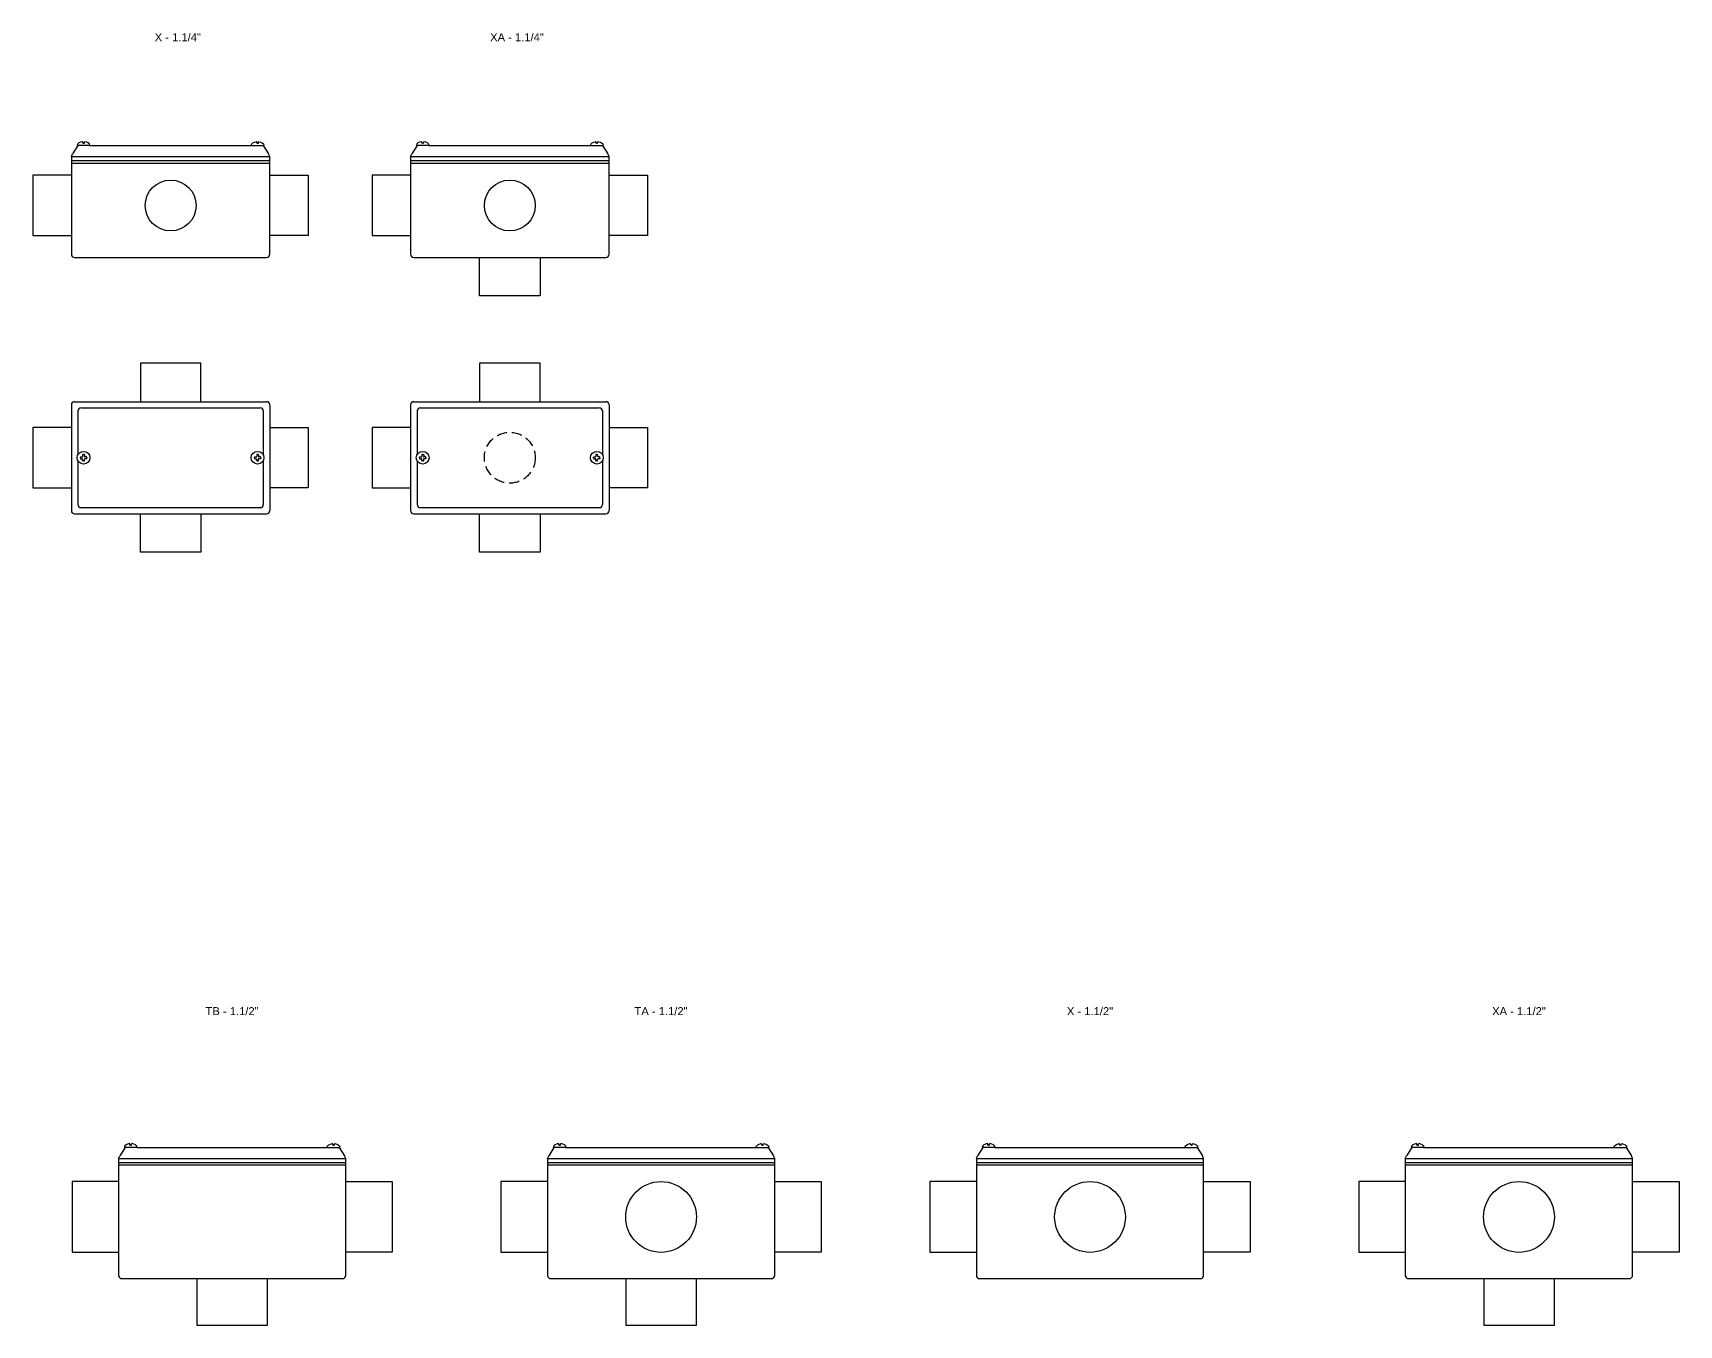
# Model space of a CAD drawing. Header units: millimetres. Extents: x -1637 to 3313, y 823 to 4086.
# Drawn here: x 2268 to 3296, y 1546 to 2353 of the extents above; entities that cross this region are included whole.
import ezdxf
from ezdxf.enums import TextEntityAlignment as Align

# ---------------------------------------------------------------- set-up
doc = ezdxf.new("R2010")
doc.units = ezdxf.units.MM
doc.linetypes.add('HIDDEN', pattern=[9.525, 6.35, -3.175])
doc.layers.add('CONDULETE', color=8, linetype='Continuous')
doc.layers.add('FURO VASADO', color=251, linetype='HIDDEN')
doc.styles.get("Standard").update_dxf_attribs({"font": 'arial.ttf'})

msp = doc.modelspace()

# ---------------------------------------------------------------- linework, layer by layer
at = {"layer": 'CONDULETE'}
for p, q in [((2298.9, 2284.3), (2298.8, 2284.9)), ((2299.4, 2284.1), (2299.1, 2284.1)), ((2299.4, 2284.1), (2299.7, 2284.1)), ((2299.9, 2284.3), (2300, 2284.9)), ((2407.6, 2284.3), (2407.6, 2284.9)), ((2408.1, 2284.1), (2407.8, 2284.1)), ((2408.1, 2284.1), (2408.5, 2284.1)), ((2408.7, 2284.3), (2408.7, 2284.9)), ((2510.8, 2284.3), (2510.7, 2284.9)), ((2511.3, 2284.1), (2511, 2284.1)), ((2511.3, 2284.1), (2511.6, 2284.1)), ((2511.8, 2284.3), (2511.9, 2284.9)), ((2619.5, 2284.3), (2619.5, 2284.9)), ((2620.1, 2284.1), (2619.7, 2284.1)), ((2620.1, 2284.1), (2620.4, 2284.1)), ((2620.6, 2284.3), (2620.6, 2284.9)), ((2291.8, 2275.8), (2292.5, 2277.5)), ((2291.8, 2275.8), (2291.8, 2214.7)), ((2291.8, 2275.8), (2415.8, 2275.8)), ((2291.8, 2273.3), (2415.8, 2273.3)), ((2295.9, 2282.7), (2292.5, 2277.5)), ((2303.2, 2282.7), (2295.6, 2282.7)), ((2303.2, 2282.7), (2404.4, 2282.7)), ((2404.4, 2282.7), (2411.9, 2282.7)), ((2411.7, 2282.7), (2415, 2277.5)), ((2415.8, 2275.8), (2415, 2277.5)), ((2415.8, 2214.7), (2415.8, 2275.8)), ((2503.7, 2275.8), (2504.4, 2277.5)), ((2503.7, 2275.8), (2503.7, 2214.7)), ((2503.7, 2275.8), (2627.7, 2275.8)), ((2503.7, 2273.3), (2627.7, 2273.3)), ((2507.8, 2282.7), (2504.4, 2277.5)), ((2515.1, 2282.7), (2507.5, 2282.7)), ((2515.1, 2282.7), (2616.3, 2282.7)), ((2616.3, 2282.7), (2623.8, 2282.7)), ((2623.6, 2282.7), (2627, 2277.5)), ((2627.7, 2275.8), (2627, 2277.5)), ((2627.7, 2214.7), (2627.7, 2275.8)), ((2291.8, 2264.1), (2267.8, 2264.1)), ((2267.8, 2264.1), (2267.8, 2226.4)), ((2291.8, 2271.7), (2415.8, 2271.7)), ((2415.8, 2264.1), (2439.8, 2264.1)), ((2439.8, 2264.1), (2439.8, 2226.4)), ((2503.7, 2264.1), (2479.7, 2264.1)), ((2479.7, 2264.1), (2479.7, 2226.4)), ((2503.7, 2271.7), (2627.7, 2271.7)), ((2627.7, 2264.1), (2651.7, 2264.1)), ((2651.7, 2264.1), (2651.7, 2226.4)), ((2267.8, 2226.4), (2291.8, 2226.4)), ((2439.8, 2226.4), (2415.8, 2226.4)), ((2479.7, 2226.4), (2503.7, 2226.4)), ((2651.7, 2226.4), (2627.7, 2226.4)), ((2293.8, 2212.7), (2413.8, 2212.7)), ((2505.7, 2212.7), (2625.7, 2212.7)), ((2546.8, 2188.7), (2546.8, 2212.7)), ((2584.6, 2212.7), (2584.6, 2188.7)), ((2584.6, 2188.7), (2546.8, 2188.7)), ((2372.6, 2146.6), (2334.9, 2146.6)), ((2334.9, 2146.6), (2334.9, 2122.6)), ((2372.6, 2122.6), (2372.6, 2146.6)), ((2584.6, 2146.6), (2546.8, 2146.6)), ((2546.8, 2146.6), (2546.8, 2122.6)), ((2584.6, 2122.6), (2584.6, 2146.6)), ((2291.8, 2120.6), (2291.8, 2054.6)), ((2293.8, 2122.6), (2413.8, 2122.6)), ((2297.9, 2118.8), (2409.7, 2118.8)), ((2415.8, 2120.6), (2415.8, 2054.6)), ((2503.7, 2120.6), (2503.7, 2054.6)), ((2505.7, 2122.6), (2625.7, 2122.6)), ((2509.8, 2118.8), (2621.6, 2118.8)), ((2627.7, 2120.6), (2627.7, 2054.6)), ((2295.9, 2116.8), (2295.9, 2089.4)), ((2411.7, 2116.8), (2411.7, 2089.4)), ((2507.8, 2116.8), (2507.8, 2089.4)), ((2623.6, 2116.8), (2623.6, 2089.4)), ((2291.8, 2106.4), (2267.8, 2106.4)), ((2267.8, 2106.4), (2267.8, 2068.7)), ((2415.8, 2106.4), (2439.8, 2106.4)), ((2439.8, 2106.4), (2439.8, 2068.7)), ((2503.7, 2106.4), (2479.7, 2106.4)), ((2479.7, 2106.4), (2479.7, 2068.7)), ((2627.7, 2106.4), (2651.7, 2106.4)), ((2651.7, 2106.4), (2651.7, 2068.7)), ((2297.4, 2087.6), (2297.4, 2087.9)), ((2297.6, 2088.1), (2298.7, 2088.1)), ((2298.8, 2089.4), (2298.8, 2088.3)), ((2299.4, 2089.6), (2299, 2089.6)), ((2299.4, 2089.6), (2299.8, 2089.6)), ((2300, 2089.4), (2300, 2088.3)), ((2301.2, 2088.1), (2300.1, 2088.1)), ((2301.4, 2087.6), (2301.4, 2087.9)), ((2406.2, 2087.6), (2406.2, 2087.9)), ((2406.4, 2088.1), (2407.4, 2088.1)), ((2407.6, 2089.4), (2407.6, 2088.3)), ((2408.1, 2089.6), (2407.8, 2089.6)), ((2408.1, 2089.6), (2408.5, 2089.6)), ((2408.7, 2089.4), (2408.7, 2088.3)), ((2409.9, 2088.1), (2408.9, 2088.1)), ((2410.1, 2087.6), (2410.1, 2087.9)), ((2509.3, 2087.6), (2509.3, 2087.9)), ((2509.5, 2088.1), (2510.6, 2088.1)), ((2510.7, 2089.4), (2510.7, 2088.3)), ((2511.3, 2089.6), (2510.9, 2089.6)), ((2511.3, 2089.6), (2511.7, 2089.6)), ((2511.9, 2089.4), (2511.9, 2088.3)), ((2513.1, 2088.1), (2512, 2088.1)), ((2513.3, 2087.6), (2513.3, 2087.9)), ((2618.1, 2087.6), (2618.1, 2087.9)), ((2618.3, 2088.1), (2619.3, 2088.1)), ((2619.5, 2089.4), (2619.5, 2088.3)), ((2620.1, 2089.6), (2619.7, 2089.6)), ((2620.1, 2089.6), (2620.4, 2089.6)), ((2620.6, 2089.4), (2620.6, 2088.3)), ((2621.8, 2088.1), (2620.8, 2088.1)), ((2622, 2087.6), (2622, 2087.9)), ((2295.9, 2085.7), (2295.9, 2058.4)), ((2295.9, 2085.7), (2295.9, 2058.4)), ((2297.4, 2087.6), (2297.4, 2087.2)), ((2297.6, 2087), (2298.7, 2087)), ((2298.8, 2085.8), (2298.8, 2086.8)), ((2299.4, 2085.6), (2299, 2085.6)), ((2299.4, 2085.6), (2299.8, 2085.6)), ((2300, 2085.8), (2300, 2086.8)), ((2301.2, 2087), (2300.1, 2087)), ((2301.4, 2087.6), (2301.4, 2087.2)), ((2406.2, 2087.6), (2406.2, 2087.2)), ((2406.4, 2087), (2407.4, 2087)), ((2407.6, 2085.8), (2407.6, 2086.8)), ((2408.1, 2085.6), (2407.8, 2085.6)), ((2408.1, 2085.6), (2408.5, 2085.6)), ((2408.7, 2085.8), (2408.7, 2086.8)), ((2409.9, 2087), (2408.9, 2087)), ((2410.1, 2087.6), (2410.1, 2087.2)), ((2411.7, 2085.7), (2411.7, 2058.4)), ((2411.7, 2085.7), (2411.7, 2058.4)), ((2507.8, 2085.7), (2507.8, 2058.4)), ((2507.8, 2085.7), (2507.8, 2058.4)), ((2509.3, 2087.6), (2509.3, 2087.2)), ((2509.5, 2087), (2510.6, 2087)), ((2510.7, 2085.8), (2510.7, 2086.8)), ((2511.3, 2085.6), (2510.9, 2085.6)), ((2511.3, 2085.6), (2511.7, 2085.6)), ((2511.9, 2085.8), (2511.9, 2086.8)), ((2513.1, 2087), (2512, 2087)), ((2513.3, 2087.6), (2513.3, 2087.2)), ((2618.1, 2087.6), (2618.1, 2087.2)), ((2618.3, 2087), (2619.3, 2087)), ((2619.5, 2085.8), (2619.5, 2086.8)), ((2620.1, 2085.6), (2619.7, 2085.6)), ((2620.1, 2085.6), (2620.4, 2085.6)), ((2620.6, 2085.8), (2620.6, 2086.8)), ((2621.8, 2087), (2620.8, 2087)), ((2622, 2087.6), (2622, 2087.2)), ((2623.6, 2085.7), (2623.6, 2058.4)), ((2623.6, 2085.7), (2623.6, 2058.4)), ((2267.8, 2068.7), (2291.8, 2068.7)), ((2439.8, 2068.7), (2415.8, 2068.7)), ((2479.7, 2068.7), (2503.7, 2068.7)), ((2651.7, 2068.7), (2627.7, 2068.7)), ((2293.8, 2052.6), (2413.8, 2052.6)), ((2297.9, 2056.4), (2409.7, 2056.4)), ((2334.9, 2028.6), (2334.9, 2052.6)), ((2372.6, 2052.6), (2372.6, 2028.6)), ((2505.7, 2052.6), (2625.7, 2052.6)), ((2509.8, 2056.4), (2621.6, 2056.4)), ((2546.8, 2028.6), (2546.8, 2052.6)), ((2584.6, 2052.6), (2584.6, 2028.6)), ((2372.6, 2028.6), (2334.9, 2028.6)), ((2584.6, 2028.6), (2546.8, 2028.6)), ((2325.3, 1656.7), (2322, 1651.4)), ((2332.6, 1656.7), (2325.1, 1656.7)), ((2328.3, 1658.3), (2328.3, 1658.8)), ((2328.9, 1658.1), (2328.5, 1658.1)), ((2328.9, 1658.1), (2329.2, 1658.1)), ((2329.4, 1658.3), (2329.4, 1658.8)), ((2332.6, 1656.7), (2451.8, 1656.7)), ((2451.8, 1656.7), (2459.4, 1656.7)), ((2455.1, 1658.3), (2455, 1658.8)), ((2455.6, 1658.1), (2455.3, 1658.1)), ((2455.6, 1658.1), (2455.9, 1658.1)), ((2456.1, 1658.3), (2456.2, 1658.8)), ((2459.1, 1656.7), (2462.5, 1651.4)), ((2593.3, 1656.7), (2590, 1651.4)), ((2600.6, 1656.7), (2593.1, 1656.7)), ((2596.3, 1658.3), (2596.3, 1658.8)), ((2596.9, 1658.1), (2596.5, 1658.1)), ((2596.9, 1658.1), (2597.2, 1658.1)), ((2597.4, 1658.3), (2597.4, 1658.8)), ((2600.6, 1656.7), (2719.8, 1656.7)), ((2719.8, 1656.7), (2727.4, 1656.7)), ((2723.1, 1658.3), (2723, 1658.8)), ((2723.6, 1658.1), (2723.3, 1658.1)), ((2723.6, 1658.1), (2723.9, 1658.1)), ((2724.1, 1658.3), (2724.2, 1658.8)), ((2727.1, 1656.7), (2730.5, 1651.4)), ((2861.3, 1656.7), (2858, 1651.4)), ((2868.6, 1656.7), (2861.1, 1656.7)), ((2864.3, 1658.3), (2864.3, 1658.8)), ((2864.9, 1658.1), (2864.5, 1658.1)), ((2864.9, 1658.1), (2865.2, 1658.1)), ((2865.4, 1658.3), (2865.4, 1658.8)), ((2868.6, 1656.7), (2987.8, 1656.7)), ((2987.8, 1656.7), (2995.4, 1656.7)), ((2991.1, 1658.3), (2991, 1658.8)), ((2991.6, 1658.1), (2991.3, 1658.1)), ((2991.6, 1658.1), (2991.9, 1658.1)), ((2992.1, 1658.3), (2992.2, 1658.8)), ((2995.1, 1656.7), (2998.5, 1651.4)), ((3129.3, 1656.7), (3126, 1651.4)), ((3136.6, 1656.7), (3129.1, 1656.7)), ((3132.3, 1658.3), (3132.3, 1658.8)), ((3132.9, 1658.1), (3132.5, 1658.1)), ((3132.9, 1658.1), (3133.2, 1658.1)), ((3133.4, 1658.3), (3133.4, 1658.8)), ((3136.6, 1656.7), (3255.8, 1656.7)), ((3255.8, 1656.7), (3263.4, 1656.7)), ((3259.1, 1658.3), (3259, 1658.8)), ((3259.6, 1658.1), (3259.3, 1658.1)), ((3259.6, 1658.1), (3259.9, 1658.1)), ((3260.1, 1658.3), (3260.2, 1658.8)), ((3263.1, 1656.7), (3266.5, 1651.4)), ((2321.2, 1649.8), (2322, 1651.4)), ((2321.2, 1649.8), (2321.2, 1576.7)), ((2321.2, 1649.8), (2463.2, 1649.8)), ((2321.2, 1647.3), (2463.2, 1647.3)), ((2321.2, 1645.7), (2463.2, 1645.7)), ((2463.2, 1649.8), (2462.5, 1651.4)), ((2463.2, 1576.7), (2463.2, 1649.8)), ((2589.2, 1649.8), (2590, 1651.4)), ((2589.2, 1649.8), (2589.2, 1576.7)), ((2589.2, 1649.8), (2731.2, 1649.8)), ((2589.2, 1647.3), (2731.2, 1647.3)), ((2589.2, 1645.7), (2731.2, 1645.7)), ((2731.2, 1649.8), (2730.5, 1651.4)), ((2731.2, 1576.7), (2731.2, 1649.8)), ((2857.2, 1649.8), (2858, 1651.4)), ((2857.2, 1649.8), (2857.2, 1576.7)), ((2857.2, 1649.8), (2999.2, 1649.8)), ((2857.2, 1647.3), (2999.2, 1647.3)), ((2857.2, 1645.7), (2999.2, 1645.7)), ((2999.2, 1649.8), (2998.5, 1651.4)), ((2999.2, 1576.7), (2999.2, 1649.8)), ((3125.2, 1649.8), (3126, 1651.4)), ((3125.2, 1649.8), (3125.2, 1576.7)), ((3125.2, 1649.8), (3267.2, 1649.8)), ((3125.2, 1647.3), (3267.2, 1647.3)), ((3125.2, 1645.7), (3267.2, 1645.7)), ((3267.2, 1649.8), (3266.5, 1651.4)), ((3267.2, 1576.7), (3267.2, 1649.8)), ((2321.2, 1635.3), (2292.2, 1635.3)), ((2292.2, 1635.3), (2292.2, 1591.2)), ((2463.2, 1635.3), (2492.2, 1635.3)), ((2492.2, 1635.3), (2492.2, 1591.2)), ((2589.2, 1635.3), (2560.2, 1635.3)), ((2560.2, 1635.3), (2560.2, 1591.2)), ((2731.2, 1635.3), (2760.2, 1635.3)), ((2760.2, 1635.3), (2760.2, 1591.2)), ((2857.2, 1635.3), (2828.2, 1635.3)), ((2828.2, 1635.3), (2828.2, 1591.2)), ((2999.2, 1635.3), (3028.2, 1635.3)), ((3028.2, 1635.3), (3028.2, 1591.2)), ((3125.2, 1635.3), (3096.2, 1635.3)), ((3096.2, 1635.3), (3096.2, 1591.2)), ((3267.2, 1635.3), (3296.2, 1635.3)), ((3296.2, 1635.3), (3296.2, 1591.2)), ((2292.2, 1591.2), (2321.2, 1591.2)), ((2492.2, 1591.2), (2463.2, 1591.2)), ((2560.2, 1591.2), (2589.2, 1591.2)), ((2760.2, 1591.2), (2731.2, 1591.2)), ((2828.2, 1591.2), (2857.2, 1591.2)), ((3028.2, 1591.2), (2999.2, 1591.2)), ((3096.2, 1591.2), (3125.2, 1591.2)), ((3296.2, 1591.2), (3267.2, 1591.2)), ((2323.2, 1574.7), (2461.2, 1574.7)), ((2370.2, 1574.7), (2370.2, 1545.7)), ((2414.3, 1545.7), (2414.3, 1574.7)), ((2591.2, 1574.7), (2729.2, 1574.7)), ((2638.2, 1574.7), (2638.2, 1545.7)), ((2682.3, 1545.7), (2682.3, 1574.7)), ((2859.2, 1574.7), (2997.2, 1574.7)), ((3127.2, 1574.7), (3265.2, 1574.7)), ((3174.2, 1574.7), (3174.2, 1545.7)), ((3218.3, 1545.7), (3218.3, 1574.7)), ((2370.2, 1545.7), (2414.3, 1545.7)), ((2638.2, 1545.7), (2682.3, 1545.7)), ((3174.2, 1545.7), (3218.3, 1545.7))]:
    msp.add_line(p, q, dxfattribs=at)
for centre, radius in [((2353.8, 2245.2), 15.9), ((2565.7, 2245.2), 15.9), ((2299.4, 2087.6), 3.99), ((2408.1, 2087.6), 3.99), ((2511.3, 2087.6), 3.99), ((2620.1, 2087.6), 3.99), ((2660.2, 1613.2), 22.1), ((2928.2, 1613.2), 22.1), ((3196.2, 1613.2), 22.1)]:
    msp.add_circle(centre, radius, dxfattribs=at)
for centre, radius, start, end in [((2298.6, 2284.8), 0.2, 5.1527, 97.0004), ((2299.1, 2284.3), 0.2, 185.1527, 270), ((2299.7, 2284.3), 0.2, 270, 354.8473), ((2300.2, 2284.8), 0.2, 82.9996, 174.8473), ((2407.4, 2284.8), 0.2, 5.1527, 97.0004), ((2407.8, 2284.3), 0.2, 185.1527, 270), ((2408.5, 2284.3), 0.2, 270, 354.8473), ((2408.9, 2284.8), 0.2, 82.9996, 174.8473), ((2510.5, 2284.8), 0.2, 5.1527, 97.0004), ((2511, 2284.3), 0.2, 185.1527, 270), ((2511.6, 2284.3), 0.2, 270, 354.8473), ((2512.1, 2284.8), 0.2, 82.9996, 174.8473), ((2619.3, 2284.8), 0.2, 5.1527, 97.0004), ((2619.7, 2284.3), 0.2, 185.1527, 270), ((2620.4, 2284.3), 0.2, 270, 354.8473), ((2620.8, 2284.8), 0.2, 82.9996, 174.8473), ((2295.6, 2282.9), 0.2, 170.9615, 270), ((2303.2, 2282.9), 0.2, 270, 9.0385), ((2404.4, 2282.9), 0.2, 170.9615, 270), ((2411.9, 2282.9), 0.2, 270, 9.0385), ((2507.5, 2282.9), 0.2, 170.9615, 270), ((2515.1, 2282.9), 0.2, 270, 9.0385), ((2616.3, 2282.9), 0.2, 170.9615, 270), ((2623.8, 2282.9), 0.2, 270, 9.0385), ((2293.8, 2214.7), 2, 180, 270), ((2413.8, 2214.7), 2, 270, 0), ((2505.7, 2214.7), 2, 180, 270), ((2625.7, 2214.7), 2, 270, 0), ((2293.8, 2120.6), 2, 90, 180), ((2297.9, 2116.8), 2, 90, 180), ((2409.7, 2116.8), 2, 0, 90), ((2413.8, 2120.6), 2, 0, 90), ((2505.7, 2120.6), 2, 90, 180), ((2509.8, 2116.8), 2, 90, 180), ((2621.6, 2116.8), 2, 0, 90), ((2625.7, 2120.6), 2, 0, 90), ((2297.6, 2087.9), 0.2, 90, 180), ((2298.7, 2088.3), 0.16, 270, 0), ((2299, 2089.4), 0.2, 90, 180), ((2299.8, 2089.4), 0.2, 0, 90), ((2300.1, 2088.3), 0.16, 180, 270), ((2301.2, 2087.9), 0.2, 0, 90), ((2406.4, 2087.9), 0.2, 90, 180), ((2407.4, 2088.3), 0.16, 270, 0), ((2407.8, 2089.4), 0.2, 90, 180), ((2408.5, 2089.4), 0.2, 0, 90), ((2408.9, 2088.3), 0.16, 180, 270), ((2409.9, 2087.9), 0.2, 0, 90), ((2509.5, 2087.9), 0.2, 90, 180), ((2510.6, 2088.3), 0.16, 270, 0), ((2510.9, 2089.4), 0.2, 90, 180), ((2511.7, 2089.4), 0.2, 0, 90), ((2512, 2088.3), 0.16, 180, 270), ((2513.1, 2087.9), 0.2, 0, 90), ((2618.3, 2087.9), 0.2, 90, 180), ((2619.3, 2088.3), 0.16, 270, 0), ((2619.7, 2089.4), 0.2, 90, 180), ((2620.4, 2089.4), 0.2, 0, 90), ((2620.8, 2088.3), 0.16, 180, 270), ((2621.8, 2087.9), 0.2, 0, 90), ((2297.6, 2087.2), 0.2, 180, 270), ((2298.7, 2086.8), 0.16, 0, 90), ((2299, 2085.8), 0.2, 180, 270), ((2299.8, 2085.8), 0.2, 270, 0), ((2300.1, 2086.8), 0.16, 90, 180), ((2301.2, 2087.2), 0.2, 270, 0), ((2406.4, 2087.2), 0.2, 180, 270), ((2407.4, 2086.8), 0.16, 0, 90), ((2407.8, 2085.8), 0.2, 180, 270), ((2408.5, 2085.8), 0.2, 270, 0), ((2408.9, 2086.8), 0.16, 90, 180), ((2409.9, 2087.2), 0.2, 270, 0), ((2509.5, 2087.2), 0.2, 180, 270), ((2510.6, 2086.8), 0.16, 0, 90), ((2510.9, 2085.8), 0.2, 180, 270), ((2511.7, 2085.8), 0.2, 270, 0), ((2512, 2086.8), 0.16, 90, 180), ((2513.1, 2087.2), 0.2, 270, 0), ((2618.3, 2087.2), 0.2, 180, 270), ((2619.3, 2086.8), 0.16, 0, 90), ((2619.7, 2085.8), 0.2, 180, 270), ((2620.4, 2085.8), 0.2, 270, 0), ((2620.8, 2086.8), 0.16, 90, 180), ((2621.8, 2087.2), 0.2, 270, 0), ((2297.9, 2058.4), 2, 180, 270), ((2409.7, 2058.4), 2, 270, 0), ((2509.8, 2058.4), 2, 180, 270), ((2621.6, 2058.4), 2, 270, 0), ((2293.8, 2054.6), 2, 180, 270), ((2413.8, 2054.6), 2, 270, 0), ((2505.7, 2054.6), 2, 180, 270), ((2625.7, 2054.6), 2, 270, 0), ((2325.1, 1656.9), 0.2, 170.9615, 270), ((2328.1, 1658.8), 0.2, 5.1527, 97.0004), ((2328.5, 1658.3), 0.2, 185.1527, 270), ((2329.2, 1658.3), 0.2, 270, 354.8473), ((2329.6, 1658.8), 0.2, 82.9996, 174.8473), ((2332.6, 1656.9), 0.2, 270, 9.0385), ((2451.8, 1656.9), 0.2, 170.9615, 270), ((2454.8, 1658.8), 0.2, 5.1527, 97.0004), ((2455.3, 1658.3), 0.2, 185.1527, 270), ((2455.9, 1658.3), 0.2, 270, 354.8473), ((2456.4, 1658.8), 0.2, 82.9996, 174.8473), ((2459.4, 1656.9), 0.2, 270, 9.0385), ((2593.1, 1656.9), 0.2, 170.9615, 270), ((2596.1, 1658.8), 0.2, 5.1527, 97.0004), ((2596.5, 1658.3), 0.2, 185.1527, 270), ((2597.2, 1658.3), 0.2, 270, 354.8473), ((2597.6, 1658.8), 0.2, 82.9996, 174.8473), ((2600.6, 1656.9), 0.2, 270, 9.0385), ((2719.8, 1656.9), 0.2, 170.9615, 270), ((2722.8, 1658.8), 0.2, 5.1527, 97.0004), ((2723.3, 1658.3), 0.2, 185.1527, 270), ((2723.9, 1658.3), 0.2, 270, 354.8473), ((2724.4, 1658.8), 0.2, 82.9996, 174.8473), ((2727.4, 1656.9), 0.2, 270, 9.0385), ((2861.1, 1656.9), 0.2, 170.9615, 270), ((2864.1, 1658.8), 0.2, 5.1527, 97.0004), ((2864.5, 1658.3), 0.2, 185.1527, 270), ((2865.2, 1658.3), 0.2, 270, 354.8473), ((2865.6, 1658.8), 0.2, 82.9996, 174.8473), ((2868.6, 1656.9), 0.2, 270, 9.0385), ((2987.8, 1656.9), 0.2, 170.9615, 270), ((2990.8, 1658.8), 0.2, 5.1527, 97.0004), ((2991.3, 1658.3), 0.2, 185.1527, 270), ((2991.9, 1658.3), 0.2, 270, 354.8473), ((2992.4, 1658.8), 0.2, 82.9996, 174.8473), ((2995.4, 1656.9), 0.2, 270, 9.0385), ((3129.1, 1656.9), 0.2, 170.9615, 270), ((3132.1, 1658.8), 0.2, 5.1527, 97.0004), ((3132.5, 1658.3), 0.2, 185.1527, 270), ((3133.2, 1658.3), 0.2, 270, 354.8473), ((3133.6, 1658.8), 0.2, 82.9996, 174.8473), ((3136.6, 1656.9), 0.2, 270, 9.0385), ((3255.8, 1656.9), 0.2, 170.9615, 270), ((3258.8, 1658.8), 0.2, 5.1527, 97.0004), ((3259.3, 1658.3), 0.2, 185.1527, 270), ((3259.9, 1658.3), 0.2, 270, 354.8473), ((3260.4, 1658.8), 0.2, 82.9996, 174.8473), ((3263.4, 1656.9), 0.2, 270, 9.0385), ((2323.2, 1576.7), 2, 180, 270), ((2461.2, 1576.7), 2, 270, 0), ((2591.2, 1576.7), 2, 180, 270), ((2729.2, 1576.7), 2, 270, 0), ((2859.2, 1576.7), 2, 180, 270), ((2997.2, 1576.7), 2, 270, 0), ((3127.2, 1576.7), 2, 180, 270), ((3265.2, 1576.7), 2, 270, 0)]:
    msp.add_arc(centre, radius, start, end, dxfattribs=at)
for centre, major_axis, start_param, end_param in [((2299.4, 2282.7), (-3.99, 0), -1.37064, -0.095985), ((2299.4, 2282.7), (3.99, 0), 0.095985, 1.37064), ((2511.3, 2282.7), (-3.99, 0), -1.37064, -0.095985), ((2511.3, 2282.7), (3.99, 0), 0.095985, 1.37064), ((2328.9, 1656.7), (3.99, 0), 1.770953, 3.045608), ((2328.9, 1656.7), (3.99, 0), 0.095985, 1.37064), ((2596.9, 1656.7), (3.99, 0), 1.770953, 3.045608), ((2596.9, 1656.7), (3.99, 0), 0.095985, 1.37064), ((2864.9, 1656.7), (3.99, 0), 1.770953, 3.045608), ((2864.9, 1656.7), (3.99, 0), 0.095985, 1.37064), ((3132.9, 1656.7), (3.99, 0), 1.770953, 3.045608), ((3132.9, 1656.7), (3.99, 0), 0.095985, 1.37064)]:
    msp.add_ellipse(centre, major_axis=major_axis, ratio=0.605263, start_param=start_param, end_param=end_param, dxfattribs=at)
at = {"layer": 'CONDULETE', "extrusion": (0, 0, -1)}
for centre, start_param, end_param in [((2408.1, 2282.7), 0.095985, 1.37064), ((2408.1, 2282.7), 1.770953, 3.045608), ((2620.1, 2282.7), 0.095985, 1.37064), ((2620.1, 2282.7), 1.770953, 3.045608), ((2455.6, 1656.7), 0.095985, 1.37064), ((2455.6, 1656.7), 1.770953, 3.045608), ((2723.6, 1656.7), 0.095985, 1.37064), ((2723.6, 1656.7), 1.770953, 3.045608), ((2991.6, 1656.7), 0.095985, 1.37064), ((2991.6, 1656.7), 1.770953, 3.045608), ((3259.6, 1656.7), 0.095985, 1.37064), ((3259.6, 1656.7), 1.770953, 3.045608)]:
    msp.add_ellipse(centre, major_axis=(-3.99, 0), ratio=0.605263, start_param=start_param, end_param=end_param, dxfattribs=at)
at = {"layer": 'FURO VASADO', "linetype": 'HIDDEN'}
msp.add_circle((2565.7, 2087.6), 15.9, dxfattribs=at)

# ---------------------------------------------------------------- texts
at = {"color": 1}
for s, p in [('X - 1.1/4"', (2358.3, 2347.8)), ('XA - 1.1/4"', (2570.2, 2347.8)), ('TB - 1.1/2"', (2392.2, 1739.3)), ('TA - 1.1/2"', (2660.2, 1739.3)), ('X - 1.1/2"', (2928.2, 1739.3)), ('XA - 1.1/2"', (3196.2, 1739.3))]:
    msp.add_text(s, height=5, dxfattribs=at).set_placement(p, align=Align.CENTER)

doc.saveas('drawing.dxf')
